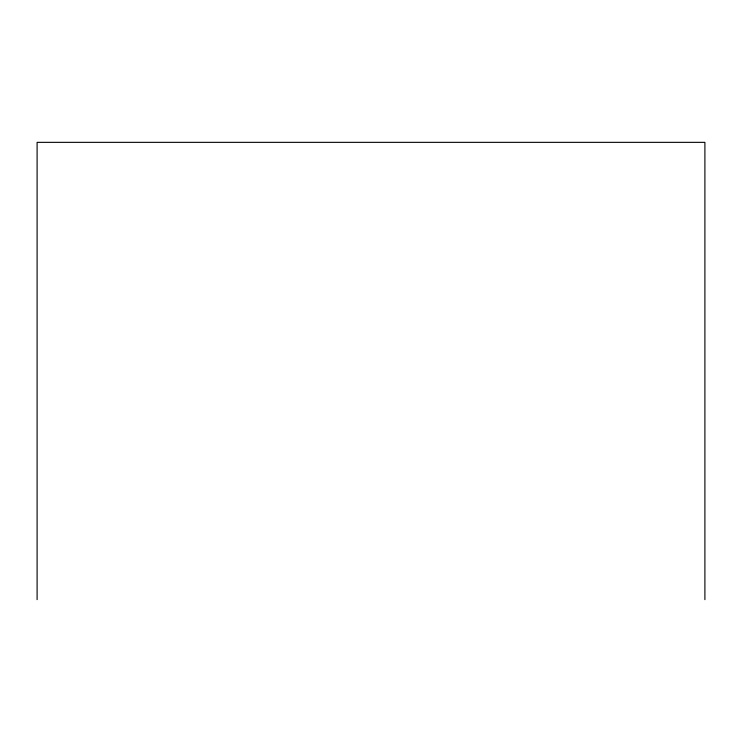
<?xml version="1.0" encoding="UTF-8"?>
<svg xmlns="http://www.w3.org/2000/svg" width="742" height="742" viewBox="0 0 742 742"><rect width="100%" height="100%" fill="white"/><g stroke="black" fill="none" stroke-linecap="round" stroke-linejoin="round"><path stroke-width="1.11" d="M704.9 599.647L704.9 142.353L37.1 142.353L37.1 599.647"/></g></svg>
